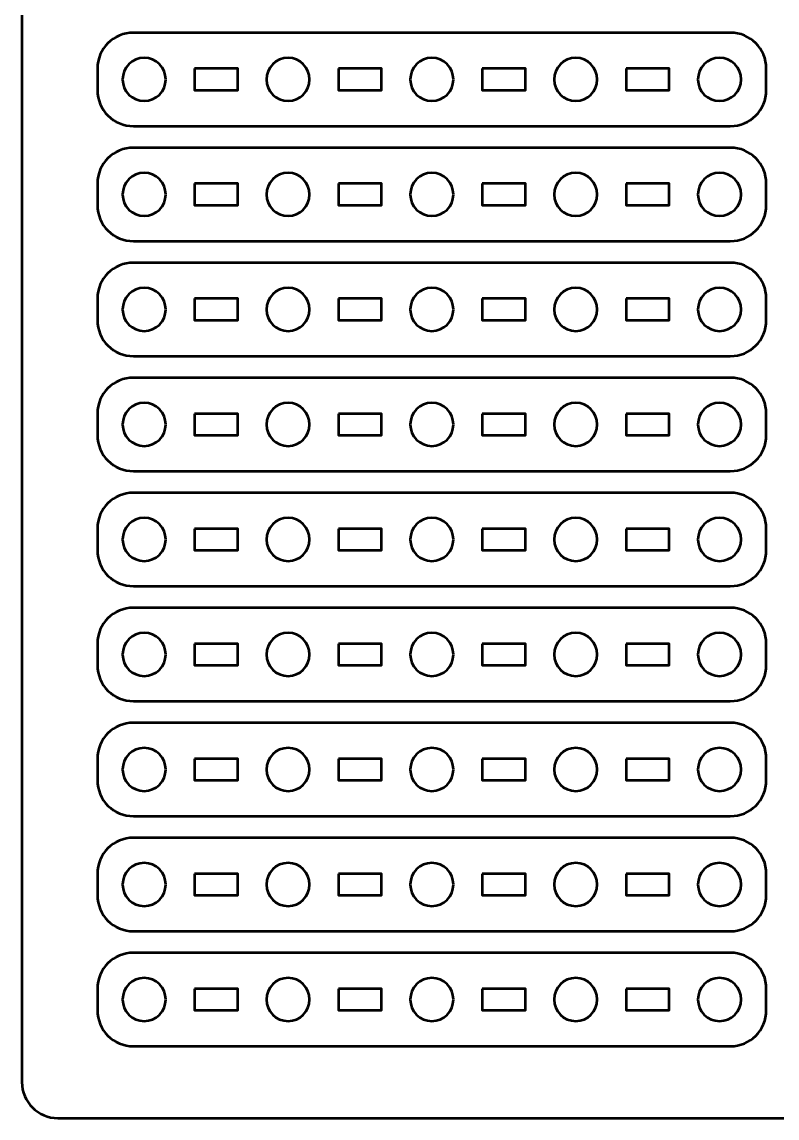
# Model space of a CAD drawing. Header units: centimetres. Extents: x -21 to 0, y -29.7 to 0.
# Drawn here: x -21 to -10.5, y -29.7 to -14.45 of the extents above; entities that cross this region are included whole.
import ezdxf

# ---------------------------------------------------------------- set-up
doc = ezdxf.new("R2010")
doc.units = ezdxf.units.CM
doc.header["$MEASUREMENT"] = 0
doc.layers.add('Layer 1', color=7, linetype='Continuous')

msp = doc.modelspace()

# ---------------------------------------------------------------- linework, layer by layer
at = {"layer": 'Layer 1', "color": 22, "lineweight": 53}
msp.add_open_spline([(-21.00003, -29.19996), (-21.00003, -29.19996), (-21.00003, -0.49992), (-21.00003, -0.49992), (-21.00003, -0.49992), (-21.00003, -0.22295), (-20.77694, 0.00004), (-20.49994, 0.00004), (-20.49994, 0.00004), (-20.49994, 0.00004), (-0.50008, 0.00004), (-0.50008, 0.00004), (-0.50008, 0.00004), (-0.22294, 0.00004), (0.00002, -0.22295), (0.00002, -0.49992), (0.00002, -0.49992), (0.00002, -0.49992), (0.00002, -29.19996), (0.00002, -29.19996), (0.00002, -29.19996), (0.00002, -29.47696), (-0.22294, -29.70005), (-0.50008, -29.70005), (-0.50008, -29.70005), (-0.50008, -29.70005), (-20.49994, -29.70005), (-20.49994, -29.70005), (-20.49994, -29.70005), (-20.77694, -29.70005), (-21.00003, -29.47696), (-21.00003, -29.19996)], degree=3, knots=[0, 0, 0, 0, 0.125, 0.125, 0.125, 0.125, 0.25, 0.25, 0.25, 0.25, 0.375, 0.375, 0.375, 0.375, 0.5, 0.5, 0.5, 0.5, 0.625, 0.625, 0.625, 0.625, 0.75, 0.75, 0.75, 0.75, 0.875, 0.875, 0.875, 0.875, 1, 1, 1, 1], dxfattribs=at)
at = {"layer": 'Layer 1', "color": 2, "lineweight": 53}
for points in [[(-19.44995, -14.59999), (-19.44995, -14.59999), (-11.15005, -14.59999), (-11.15005, -14.59999), (-11.15005, -14.59999), (-10.87305, -14.59999), (-10.64995, -14.82308), (-10.64995, -15.10008), (-10.64995, -15.10008), (-10.64995, -15.10008), (-10.64995, -15.40009), (-10.64995, -15.40009), (-10.64995, -15.40009), (-10.64995, -15.67705), (-10.87305, -15.90001), (-11.15005, -15.90001), (-11.15005, -15.90001), (-11.15005, -15.90001), (-19.44995, -15.90001), (-19.44995, -15.90001), (-19.44995, -15.90001), (-19.72695, -15.90001), (-19.95005, -15.67705), (-19.95005, -15.40009), (-19.95005, -15.40009), (-19.95005, -15.40009), (-19.95005, -15.10008), (-19.95005, -15.10008), (-19.95005, -15.10008), (-19.95005, -14.82308), (-19.72695, -14.59999), (-19.44995, -14.59999)], [(-19.44995, -16.19999), (-19.44995, -16.19999), (-11.15005, -16.19999), (-11.15005, -16.19999), (-11.15005, -16.19999), (-10.87305, -16.19999), (-10.64995, -16.42308), (-10.64995, -16.70008), (-10.64995, -16.70008), (-10.64995, -16.70008), (-10.64995, -17.00009), (-10.64995, -17.00009), (-10.64995, -17.00009), (-10.64995, -17.27705), (-10.87305, -17.50001), (-11.15005, -17.50001), (-11.15005, -17.50001), (-11.15005, -17.50001), (-19.44995, -17.50001), (-19.44995, -17.50001), (-19.44995, -17.50001), (-19.72695, -17.50001), (-19.95005, -17.27705), (-19.95005, -17.00009), (-19.95005, -17.00009), (-19.95005, -17.00009), (-19.95005, -16.70008), (-19.95005, -16.70008), (-19.95005, -16.70008), (-19.95005, -16.42308), (-19.72695, -16.19999), (-19.44995, -16.19999)], [(-19.44995, -17.79999), (-19.44995, -17.79999), (-11.15005, -17.79999), (-11.15005, -17.79999), (-11.15005, -17.79999), (-10.87305, -17.79999), (-10.64995, -18.02308), (-10.64995, -18.30008), (-10.64995, -18.30008), (-10.64995, -18.30008), (-10.64995, -18.60009), (-10.64995, -18.60009), (-10.64995, -18.60009), (-10.64995, -18.87705), (-10.87305, -19.10001), (-11.15005, -19.10001), (-11.15005, -19.10001), (-11.15005, -19.10001), (-19.44995, -19.10001), (-19.44995, -19.10001), (-19.44995, -19.10001), (-19.72695, -19.10001), (-19.95005, -18.87705), (-19.95005, -18.60009), (-19.95005, -18.60009), (-19.95005, -18.60009), (-19.95005, -18.30008), (-19.95005, -18.30008), (-19.95005, -18.30008), (-19.95005, -18.02308), (-19.72695, -17.79999), (-19.44995, -17.79999)], [(-19.44995, -19.39999), (-19.44995, -19.39999), (-11.15005, -19.39999), (-11.15005, -19.39999), (-11.15005, -19.39999), (-10.87305, -19.39999), (-10.64995, -19.62308), (-10.64995, -19.90008), (-10.64995, -19.90008), (-10.64995, -19.90008), (-10.64995, -20.20009), (-10.64995, -20.20009), (-10.64995, -20.20009), (-10.64995, -20.47705), (-10.87305, -20.70001), (-11.15005, -20.70001), (-11.15005, -20.70001), (-11.15005, -20.70001), (-19.44995, -20.70001), (-19.44995, -20.70001), (-19.44995, -20.70001), (-19.72695, -20.70001), (-19.95005, -20.47705), (-19.95005, -20.20009), (-19.95005, -20.20009), (-19.95005, -20.20009), (-19.95005, -19.90008), (-19.95005, -19.90008), (-19.95005, -19.90008), (-19.95005, -19.62308), (-19.72695, -19.39999), (-19.44995, -19.39999)], [(-19.44995, -20.99999), (-19.44995, -20.99999), (-11.15005, -20.99999), (-11.15005, -20.99999), (-11.15005, -20.99999), (-10.87305, -20.99999), (-10.64995, -21.22308), (-10.64995, -21.50008), (-10.64995, -21.50008), (-10.64995, -21.50008), (-10.64995, -21.80009), (-10.64995, -21.80009), (-10.64995, -21.80009), (-10.64995, -22.07705), (-10.87305, -22.30001), (-11.15005, -22.30001), (-11.15005, -22.30001), (-11.15005, -22.30001), (-19.44995, -22.30001), (-19.44995, -22.30001), (-19.44995, -22.30001), (-19.72695, -22.30001), (-19.95005, -22.07705), (-19.95005, -21.80009), (-19.95005, -21.80009), (-19.95005, -21.80009), (-19.95005, -21.50008), (-19.95005, -21.50008), (-19.95005, -21.50008), (-19.95005, -21.22308), (-19.72695, -20.99999), (-19.44995, -20.99999)], [(-19.44995, -22.59999), (-19.44995, -22.59999), (-11.15005, -22.59999), (-11.15005, -22.59999), (-11.15005, -22.59999), (-10.87305, -22.59999), (-10.64995, -22.82308), (-10.64995, -23.10008), (-10.64995, -23.10008), (-10.64995, -23.10008), (-10.64995, -23.40009), (-10.64995, -23.40009), (-10.64995, -23.40009), (-10.64995, -23.67705), (-10.87305, -23.90001), (-11.15005, -23.90001), (-11.15005, -23.90001), (-11.15005, -23.90001), (-19.44995, -23.90001), (-19.44995, -23.90001), (-19.44995, -23.90001), (-19.72695, -23.90001), (-19.95005, -23.67705), (-19.95005, -23.40009), (-19.95005, -23.40009), (-19.95005, -23.40009), (-19.95005, -23.10008), (-19.95005, -23.10008), (-19.95005, -23.10008), (-19.95005, -22.82308), (-19.72695, -22.59999), (-19.44995, -22.59999)], [(-19.44995, -24.19999), (-19.44995, -24.19999), (-11.15005, -24.19999), (-11.15005, -24.19999), (-11.15005, -24.19999), (-10.87305, -24.19999), (-10.64995, -24.42308), (-10.64995, -24.70008), (-10.64995, -24.70008), (-10.64995, -24.70008), (-10.64995, -25.00009), (-10.64995, -25.00009), (-10.64995, -25.00009), (-10.64995, -25.27705), (-10.87305, -25.50001), (-11.15005, -25.50001), (-11.15005, -25.50001), (-11.15005, -25.50001), (-19.44995, -25.50001), (-19.44995, -25.50001), (-19.44995, -25.50001), (-19.72695, -25.50001), (-19.95005, -25.27705), (-19.95005, -25.00009), (-19.95005, -25.00009), (-19.95005, -25.00009), (-19.95005, -24.70008), (-19.95005, -24.70008), (-19.95005, -24.70008), (-19.95005, -24.42308), (-19.72695, -24.19999), (-19.44995, -24.19999)], [(-19.44995, -25.79999), (-19.44995, -25.79999), (-11.15005, -25.79999), (-11.15005, -25.79999), (-11.15005, -25.79999), (-10.87305, -25.79999), (-10.64995, -26.02308), (-10.64995, -26.30008), (-10.64995, -26.30008), (-10.64995, -26.30008), (-10.64995, -26.60009), (-10.64995, -26.60009), (-10.64995, -26.60009), (-10.64995, -26.87705), (-10.87305, -27.10001), (-11.15005, -27.10001), (-11.15005, -27.10001), (-11.15005, -27.10001), (-19.44995, -27.10001), (-19.44995, -27.10001), (-19.44995, -27.10001), (-19.72695, -27.10001), (-19.95005, -26.87705), (-19.95005, -26.60009), (-19.95005, -26.60009), (-19.95005, -26.60009), (-19.95005, -26.30008), (-19.95005, -26.30008), (-19.95005, -26.30008), (-19.95005, -26.02308), (-19.72695, -25.79999), (-19.44995, -25.79999)], [(-19.44995, -27.39999), (-19.44995, -27.39999), (-11.15005, -27.39999), (-11.15005, -27.39999), (-11.15005, -27.39999), (-10.87305, -27.39999), (-10.64995, -27.62308), (-10.64995, -27.90008), (-10.64995, -27.90008), (-10.64995, -27.90008), (-10.64995, -28.20009), (-10.64995, -28.20009), (-10.64995, -28.20009), (-10.64995, -28.47705), (-10.87305, -28.70001), (-11.15005, -28.70001), (-11.15005, -28.70001), (-11.15005, -28.70001), (-19.44995, -28.70001), (-19.44995, -28.70001), (-19.44995, -28.70001), (-19.72695, -28.70001), (-19.95005, -28.47705), (-19.95005, -28.20009), (-19.95005, -28.20009), (-19.95005, -28.20009), (-19.95005, -27.90008), (-19.95005, -27.90008), (-19.95005, -27.90008), (-19.95005, -27.62308), (-19.72695, -27.39999), (-19.44995, -27.39999)]]:
    msp.add_open_spline(points, degree=3, knots=[0, 0, 0, 0, 0.125, 0.125, 0.125, 0.125, 0.25, 0.25, 0.25, 0.25, 0.375, 0.375, 0.375, 0.375, 0.5, 0.5, 0.5, 0.5, 0.625, 0.625, 0.625, 0.625, 0.75, 0.75, 0.75, 0.75, 0.875, 0.875, 0.875, 0.875, 1, 1, 1, 1], dxfattribs=at)
at = {"layer": 'Layer 1', "lineweight": 53}
for points in [[(-19.00002, -15.25001), (-19.00002, -15.41579), (-19.13425, -15.55002), (-19.30002, -15.55002), (-19.30002, -15.55002), (-19.46568, -15.55002), (-19.60002, -15.41579), (-19.60002, -15.25001), (-19.60002, -15.25001), (-19.60002, -15.08435), (-19.46568, -14.95001), (-19.30002, -14.95001), (-19.30002, -14.95001), (-19.13425, -14.95001), (-19.00002, -15.08435), (-19.00002, -15.25001)], [(-16.99994, -15.25001), (-16.99994, -15.41579), (-17.13432, -15.55002), (-17.29995, -15.55002), (-17.29995, -15.55002), (-17.46572, -15.55002), (-17.59995, -15.41579), (-17.59995, -15.25001), (-17.59995, -15.25001), (-17.59995, -15.08435), (-17.46572, -14.95001), (-17.29995, -14.95001), (-17.29995, -14.95001), (-17.13432, -14.95001), (-16.99994, -15.08435), (-16.99994, -15.25001)], [(-15.00002, -15.25001), (-15.00002, -15.41579), (-15.13436, -15.55002), (-15.30001, -15.55002), (-15.30001, -15.55002), (-15.46564, -15.55002), (-15.60002, -15.41579), (-15.60002, -15.25001), (-15.60002, -15.25001), (-15.60002, -15.08435), (-15.46564, -14.95001), (-15.30001, -14.95001), (-15.30001, -14.95001), (-15.13436, -14.95001), (-15.00002, -15.08435), (-15.00002, -15.25001)], [(-13.00005, -15.25001), (-13.00005, -15.41579), (-13.13429, -15.55002), (-13.30006, -15.55002), (-13.30006, -15.55002), (-13.46572, -15.55002), (-13.60006, -15.41579), (-13.60006, -15.25001), (-13.60006, -15.25001), (-13.60006, -15.08435), (-13.46572, -14.95001), (-13.30006, -14.95001), (-13.30006, -14.95001), (-13.13429, -14.95001), (-13.00005, -15.08435), (-13.00005, -15.25001)], [(-10.99998, -15.25001), (-10.99998, -15.41579), (-11.13435, -15.55002), (-11.29998, -15.55002), (-11.29998, -15.55002), (-11.46575, -15.55002), (-11.59998, -15.41579), (-11.59998, -15.25001), (-11.59998, -15.25001), (-11.59998, -15.08435), (-11.46575, -14.95001), (-11.29998, -14.95001), (-11.29998, -14.95001), (-11.13435, -14.95001), (-10.99998, -15.08435), (-10.99998, -15.25001)], [(-18.6, -15.10008), (-18.6, -15.10008), (-18, -15.10008), (-18, -15.10008), (-18, -15.10008), (-18, -15.10008), (-18, -15.40009), (-18, -15.40009), (-18, -15.40009), (-18, -15.40009), (-18.6, -15.40009), (-18.6, -15.40009), (-18.6, -15.40009), (-18.6, -15.40009), (-18.6, -15.10008), (-18.6, -15.10008)], [(-16.60004, -15.10008), (-16.60004, -15.10008), (-16.00003, -15.10008), (-16.00003, -15.10008), (-16.00003, -15.10008), (-16.00003, -15.10008), (-16.00003, -15.40009), (-16.00003, -15.40009), (-16.00003, -15.40009), (-16.00003, -15.40009), (-16.60004, -15.40009), (-16.60004, -15.40009), (-16.60004, -15.40009), (-16.60004, -15.40009), (-16.60004, -15.10008), (-16.60004, -15.10008)], [(-14.59997, -15.10008), (-14.59997, -15.10008), (-13.99997, -15.10008), (-13.99997, -15.10008), (-13.99997, -15.10008), (-13.99997, -15.10008), (-13.99997, -15.40009), (-13.99997, -15.40009), (-13.99997, -15.40009), (-13.99997, -15.40009), (-14.59997, -15.40009), (-14.59997, -15.40009), (-14.59997, -15.40009), (-14.59997, -15.40009), (-14.59997, -15.10008), (-14.59997, -15.10008)], [(-12.6, -15.10008), (-12.6, -15.10008), (-12, -15.10008), (-12, -15.10008), (-12, -15.10008), (-12, -15.10008), (-12, -15.40009), (-12, -15.40009), (-12, -15.40009), (-12, -15.40009), (-12.6, -15.40009), (-12.6, -15.40009), (-12.6, -15.40009), (-12.6, -15.40009), (-12.6, -15.10008), (-12.6, -15.10008)], [(-19.00002, -16.85001), (-19.00002, -17.01579), (-19.13425, -17.15002), (-19.30002, -17.15002), (-19.30002, -17.15002), (-19.46568, -17.15002), (-19.60002, -17.01579), (-19.60002, -16.85001), (-19.60002, -16.85001), (-19.60002, -16.68435), (-19.46568, -16.55001), (-19.30002, -16.55001), (-19.30002, -16.55001), (-19.13425, -16.55001), (-19.00002, -16.68435), (-19.00002, -16.85001)], [(-16.99994, -16.85001), (-16.99994, -17.01579), (-17.13432, -17.15002), (-17.29995, -17.15002), (-17.29995, -17.15002), (-17.46572, -17.15002), (-17.59995, -17.01579), (-17.59995, -16.85001), (-17.59995, -16.85001), (-17.59995, -16.68435), (-17.46572, -16.55001), (-17.29995, -16.55001), (-17.29995, -16.55001), (-17.13432, -16.55001), (-16.99994, -16.68435), (-16.99994, -16.85001)], [(-15.00002, -16.85001), (-15.00002, -17.01579), (-15.13436, -17.15002), (-15.30001, -17.15002), (-15.30001, -17.15002), (-15.46564, -17.15002), (-15.60002, -17.01579), (-15.60002, -16.85001), (-15.60002, -16.85001), (-15.60002, -16.68435), (-15.46564, -16.55001), (-15.30001, -16.55001), (-15.30001, -16.55001), (-15.13436, -16.55001), (-15.00002, -16.68435), (-15.00002, -16.85001)], [(-13.00005, -16.85001), (-13.00005, -17.01579), (-13.13429, -17.15002), (-13.30006, -17.15002), (-13.30006, -17.15002), (-13.46572, -17.15002), (-13.60006, -17.01579), (-13.60006, -16.85001), (-13.60006, -16.85001), (-13.60006, -16.68435), (-13.46572, -16.55001), (-13.30006, -16.55001), (-13.30006, -16.55001), (-13.13429, -16.55001), (-13.00005, -16.68435), (-13.00005, -16.85001)], [(-10.99998, -16.85001), (-10.99998, -17.01579), (-11.13435, -17.15002), (-11.29998, -17.15002), (-11.29998, -17.15002), (-11.46575, -17.15002), (-11.59998, -17.01579), (-11.59998, -16.85001), (-11.59998, -16.85001), (-11.59998, -16.68435), (-11.46575, -16.55001), (-11.29998, -16.55001), (-11.29998, -16.55001), (-11.13435, -16.55001), (-10.99998, -16.68435), (-10.99998, -16.85001)], [(-18.6, -16.70008), (-18.6, -16.70008), (-18, -16.70008), (-18, -16.70008), (-18, -16.70008), (-18, -16.70008), (-18, -17.00009), (-18, -17.00009), (-18, -17.00009), (-18, -17.00009), (-18.6, -17.00009), (-18.6, -17.00009), (-18.6, -17.00009), (-18.6, -17.00009), (-18.6, -16.70008), (-18.6, -16.70008)], [(-16.60004, -16.70008), (-16.60004, -16.70008), (-16.00003, -16.70008), (-16.00003, -16.70008), (-16.00003, -16.70008), (-16.00003, -16.70008), (-16.00003, -17.00009), (-16.00003, -17.00009), (-16.00003, -17.00009), (-16.00003, -17.00009), (-16.60004, -17.00009), (-16.60004, -17.00009), (-16.60004, -17.00009), (-16.60004, -17.00009), (-16.60004, -16.70008), (-16.60004, -16.70008)], [(-14.59997, -16.70008), (-14.59997, -16.70008), (-13.99997, -16.70008), (-13.99997, -16.70008), (-13.99997, -16.70008), (-13.99997, -16.70008), (-13.99997, -17.00009), (-13.99997, -17.00009), (-13.99997, -17.00009), (-13.99997, -17.00009), (-14.59997, -17.00009), (-14.59997, -17.00009), (-14.59997, -17.00009), (-14.59997, -17.00009), (-14.59997, -16.70008), (-14.59997, -16.70008)], [(-12.6, -16.70008), (-12.6, -16.70008), (-12, -16.70008), (-12, -16.70008), (-12, -16.70008), (-12, -16.70008), (-12, -17.00009), (-12, -17.00009), (-12, -17.00009), (-12, -17.00009), (-12.6, -17.00009), (-12.6, -17.00009), (-12.6, -17.00009), (-12.6, -17.00009), (-12.6, -16.70008), (-12.6, -16.70008)], [(-19.00002, -18.45001), (-19.00002, -18.61579), (-19.13425, -18.75002), (-19.30002, -18.75002), (-19.30002, -18.75002), (-19.46568, -18.75002), (-19.60002, -18.61579), (-19.60002, -18.45001), (-19.60002, -18.45001), (-19.60002, -18.28435), (-19.46568, -18.15001), (-19.30002, -18.15001), (-19.30002, -18.15001), (-19.13425, -18.15001), (-19.00002, -18.28435), (-19.00002, -18.45001)], [(-16.99994, -18.45001), (-16.99994, -18.61579), (-17.13432, -18.75002), (-17.29995, -18.75002), (-17.29995, -18.75002), (-17.46572, -18.75002), (-17.59995, -18.61579), (-17.59995, -18.45001), (-17.59995, -18.45001), (-17.59995, -18.28435), (-17.46572, -18.15001), (-17.29995, -18.15001), (-17.29995, -18.15001), (-17.13432, -18.15001), (-16.99994, -18.28435), (-16.99994, -18.45001)], [(-15.00002, -18.45001), (-15.00002, -18.61579), (-15.13436, -18.75002), (-15.30001, -18.75002), (-15.30001, -18.75002), (-15.46564, -18.75002), (-15.60002, -18.61579), (-15.60002, -18.45001), (-15.60002, -18.45001), (-15.60002, -18.28435), (-15.46564, -18.15001), (-15.30001, -18.15001), (-15.30001, -18.15001), (-15.13436, -18.15001), (-15.00002, -18.28435), (-15.00002, -18.45001)], [(-13.00005, -18.45001), (-13.00005, -18.61579), (-13.13429, -18.75002), (-13.30006, -18.75002), (-13.30006, -18.75002), (-13.46572, -18.75002), (-13.60006, -18.61579), (-13.60006, -18.45001), (-13.60006, -18.45001), (-13.60006, -18.28435), (-13.46572, -18.15001), (-13.30006, -18.15001), (-13.30006, -18.15001), (-13.13429, -18.15001), (-13.00005, -18.28435), (-13.00005, -18.45001)], [(-10.99998, -18.45001), (-10.99998, -18.61579), (-11.13435, -18.75002), (-11.29998, -18.75002), (-11.29998, -18.75002), (-11.46575, -18.75002), (-11.59998, -18.61579), (-11.59998, -18.45001), (-11.59998, -18.45001), (-11.59998, -18.28435), (-11.46575, -18.15001), (-11.29998, -18.15001), (-11.29998, -18.15001), (-11.13435, -18.15001), (-10.99998, -18.28435), (-10.99998, -18.45001)], [(-18.6, -18.30008), (-18.6, -18.30008), (-18, -18.30008), (-18, -18.30008), (-18, -18.30008), (-18, -18.30008), (-18, -18.60009), (-18, -18.60009), (-18, -18.60009), (-18, -18.60009), (-18.6, -18.60009), (-18.6, -18.60009), (-18.6, -18.60009), (-18.6, -18.60009), (-18.6, -18.30008), (-18.6, -18.30008)], [(-16.60004, -18.30008), (-16.60004, -18.30008), (-16.00003, -18.30008), (-16.00003, -18.30008), (-16.00003, -18.30008), (-16.00003, -18.30008), (-16.00003, -18.60009), (-16.00003, -18.60009), (-16.00003, -18.60009), (-16.00003, -18.60009), (-16.60004, -18.60009), (-16.60004, -18.60009), (-16.60004, -18.60009), (-16.60004, -18.60009), (-16.60004, -18.30008), (-16.60004, -18.30008)], [(-14.59997, -18.30008), (-14.59997, -18.30008), (-13.99997, -18.30008), (-13.99997, -18.30008), (-13.99997, -18.30008), (-13.99997, -18.30008), (-13.99997, -18.60009), (-13.99997, -18.60009), (-13.99997, -18.60009), (-13.99997, -18.60009), (-14.59997, -18.60009), (-14.59997, -18.60009), (-14.59997, -18.60009), (-14.59997, -18.60009), (-14.59997, -18.30008), (-14.59997, -18.30008)], [(-12.6, -18.30008), (-12.6, -18.30008), (-12, -18.30008), (-12, -18.30008), (-12, -18.30008), (-12, -18.30008), (-12, -18.60009), (-12, -18.60009), (-12, -18.60009), (-12, -18.60009), (-12.6, -18.60009), (-12.6, -18.60009), (-12.6, -18.60009), (-12.6, -18.60009), (-12.6, -18.30008), (-12.6, -18.30008)], [(-19.00002, -20.05001), (-19.00002, -20.21579), (-19.13425, -20.35002), (-19.30002, -20.35002), (-19.30002, -20.35002), (-19.46568, -20.35002), (-19.60002, -20.21579), (-19.60002, -20.05001), (-19.60002, -20.05001), (-19.60002, -19.88435), (-19.46568, -19.75001), (-19.30002, -19.75001), (-19.30002, -19.75001), (-19.13425, -19.75001), (-19.00002, -19.88435), (-19.00002, -20.05001)], [(-16.99994, -20.05001), (-16.99994, -20.21579), (-17.13432, -20.35002), (-17.29995, -20.35002), (-17.29995, -20.35002), (-17.46572, -20.35002), (-17.59995, -20.21579), (-17.59995, -20.05001), (-17.59995, -20.05001), (-17.59995, -19.88435), (-17.46572, -19.75001), (-17.29995, -19.75001), (-17.29995, -19.75001), (-17.13432, -19.75001), (-16.99994, -19.88435), (-16.99994, -20.05001)], [(-15.00002, -20.05001), (-15.00002, -20.21579), (-15.13436, -20.35002), (-15.30001, -20.35002), (-15.30001, -20.35002), (-15.46564, -20.35002), (-15.60002, -20.21579), (-15.60002, -20.05001), (-15.60002, -20.05001), (-15.60002, -19.88435), (-15.46564, -19.75001), (-15.30001, -19.75001), (-15.30001, -19.75001), (-15.13436, -19.75001), (-15.00002, -19.88435), (-15.00002, -20.05001)], [(-13.00005, -20.05001), (-13.00005, -20.21579), (-13.13429, -20.35002), (-13.30006, -20.35002), (-13.30006, -20.35002), (-13.46572, -20.35002), (-13.60006, -20.21579), (-13.60006, -20.05001), (-13.60006, -20.05001), (-13.60006, -19.88435), (-13.46572, -19.75001), (-13.30006, -19.75001), (-13.30006, -19.75001), (-13.13429, -19.75001), (-13.00005, -19.88435), (-13.00005, -20.05001)], [(-10.99998, -20.05001), (-10.99998, -20.21579), (-11.13435, -20.35002), (-11.29998, -20.35002), (-11.29998, -20.35002), (-11.46575, -20.35002), (-11.59998, -20.21579), (-11.59998, -20.05001), (-11.59998, -20.05001), (-11.59998, -19.88435), (-11.46575, -19.75001), (-11.29998, -19.75001), (-11.29998, -19.75001), (-11.13435, -19.75001), (-10.99998, -19.88435), (-10.99998, -20.05001)], [(-18.6, -19.90008), (-18.6, -19.90008), (-18, -19.90008), (-18, -19.90008), (-18, -19.90008), (-18, -19.90008), (-18, -20.20009), (-18, -20.20009), (-18, -20.20009), (-18, -20.20009), (-18.6, -20.20009), (-18.6, -20.20009), (-18.6, -20.20009), (-18.6, -20.20009), (-18.6, -19.90008), (-18.6, -19.90008)], [(-16.60004, -19.90008), (-16.60004, -19.90008), (-16.00003, -19.90008), (-16.00003, -19.90008), (-16.00003, -19.90008), (-16.00003, -19.90008), (-16.00003, -20.20009), (-16.00003, -20.20009), (-16.00003, -20.20009), (-16.00003, -20.20009), (-16.60004, -20.20009), (-16.60004, -20.20009), (-16.60004, -20.20009), (-16.60004, -20.20009), (-16.60004, -19.90008), (-16.60004, -19.90008)], [(-14.59997, -19.90008), (-14.59997, -19.90008), (-13.99997, -19.90008), (-13.99997, -19.90008), (-13.99997, -19.90008), (-13.99997, -19.90008), (-13.99997, -20.20009), (-13.99997, -20.20009), (-13.99997, -20.20009), (-13.99997, -20.20009), (-14.59997, -20.20009), (-14.59997, -20.20009), (-14.59997, -20.20009), (-14.59997, -20.20009), (-14.59997, -19.90008), (-14.59997, -19.90008)], [(-12.6, -19.90008), (-12.6, -19.90008), (-12, -19.90008), (-12, -19.90008), (-12, -19.90008), (-12, -19.90008), (-12, -20.20009), (-12, -20.20009), (-12, -20.20009), (-12, -20.20009), (-12.6, -20.20009), (-12.6, -20.20009), (-12.6, -20.20009), (-12.6, -20.20009), (-12.6, -19.90008), (-12.6, -19.90008)], [(-19.00002, -21.65001), (-19.00002, -21.81579), (-19.13425, -21.95002), (-19.30002, -21.95002), (-19.30002, -21.95002), (-19.46568, -21.95002), (-19.60002, -21.81579), (-19.60002, -21.65001), (-19.60002, -21.65001), (-19.60002, -21.48435), (-19.46568, -21.35001), (-19.30002, -21.35001), (-19.30002, -21.35001), (-19.13425, -21.35001), (-19.00002, -21.48435), (-19.00002, -21.65001)], [(-16.99994, -21.65001), (-16.99994, -21.81579), (-17.13432, -21.95002), (-17.29995, -21.95002), (-17.29995, -21.95002), (-17.46572, -21.95002), (-17.59995, -21.81579), (-17.59995, -21.65001), (-17.59995, -21.65001), (-17.59995, -21.48435), (-17.46572, -21.35001), (-17.29995, -21.35001), (-17.29995, -21.35001), (-17.13432, -21.35001), (-16.99994, -21.48435), (-16.99994, -21.65001)], [(-15.00002, -21.65001), (-15.00002, -21.81579), (-15.13436, -21.95002), (-15.30001, -21.95002), (-15.30001, -21.95002), (-15.46564, -21.95002), (-15.60002, -21.81579), (-15.60002, -21.65001), (-15.60002, -21.65001), (-15.60002, -21.48435), (-15.46564, -21.35001), (-15.30001, -21.35001), (-15.30001, -21.35001), (-15.13436, -21.35001), (-15.00002, -21.48435), (-15.00002, -21.65001)], [(-13.00005, -21.65001), (-13.00005, -21.81579), (-13.13429, -21.95002), (-13.30006, -21.95002), (-13.30006, -21.95002), (-13.46572, -21.95002), (-13.60006, -21.81579), (-13.60006, -21.65001), (-13.60006, -21.65001), (-13.60006, -21.48435), (-13.46572, -21.35001), (-13.30006, -21.35001), (-13.30006, -21.35001), (-13.13429, -21.35001), (-13.00005, -21.48435), (-13.00005, -21.65001)], [(-10.99998, -21.65001), (-10.99998, -21.81579), (-11.13435, -21.95002), (-11.29998, -21.95002), (-11.29998, -21.95002), (-11.46575, -21.95002), (-11.59998, -21.81579), (-11.59998, -21.65001), (-11.59998, -21.65001), (-11.59998, -21.48435), (-11.46575, -21.35001), (-11.29998, -21.35001), (-11.29998, -21.35001), (-11.13435, -21.35001), (-10.99998, -21.48435), (-10.99998, -21.65001)], [(-18.6, -21.50008), (-18.6, -21.50008), (-18, -21.50008), (-18, -21.50008), (-18, -21.50008), (-18, -21.50008), (-18, -21.80009), (-18, -21.80009), (-18, -21.80009), (-18, -21.80009), (-18.6, -21.80009), (-18.6, -21.80009), (-18.6, -21.80009), (-18.6, -21.80009), (-18.6, -21.50008), (-18.6, -21.50008)], [(-16.60004, -21.50008), (-16.60004, -21.50008), (-16.00003, -21.50008), (-16.00003, -21.50008), (-16.00003, -21.50008), (-16.00003, -21.50008), (-16.00003, -21.80009), (-16.00003, -21.80009), (-16.00003, -21.80009), (-16.00003, -21.80009), (-16.60004, -21.80009), (-16.60004, -21.80009), (-16.60004, -21.80009), (-16.60004, -21.80009), (-16.60004, -21.50008), (-16.60004, -21.50008)], [(-14.59997, -21.50008), (-14.59997, -21.50008), (-13.99997, -21.50008), (-13.99997, -21.50008), (-13.99997, -21.50008), (-13.99997, -21.50008), (-13.99997, -21.80009), (-13.99997, -21.80009), (-13.99997, -21.80009), (-13.99997, -21.80009), (-14.59997, -21.80009), (-14.59997, -21.80009), (-14.59997, -21.80009), (-14.59997, -21.80009), (-14.59997, -21.50008), (-14.59997, -21.50008)], [(-12.6, -21.50008), (-12.6, -21.50008), (-12, -21.50008), (-12, -21.50008), (-12, -21.50008), (-12, -21.50008), (-12, -21.80009), (-12, -21.80009), (-12, -21.80009), (-12, -21.80009), (-12.6, -21.80009), (-12.6, -21.80009), (-12.6, -21.80009), (-12.6, -21.80009), (-12.6, -21.50008), (-12.6, -21.50008)], [(-19.00002, -23.25001), (-19.00002, -23.41579), (-19.13425, -23.55002), (-19.30002, -23.55002), (-19.30002, -23.55002), (-19.46568, -23.55002), (-19.60002, -23.41579), (-19.60002, -23.25001), (-19.60002, -23.25001), (-19.60002, -23.08435), (-19.46568, -22.95001), (-19.30002, -22.95001), (-19.30002, -22.95001), (-19.13425, -22.95001), (-19.00002, -23.08435), (-19.00002, -23.25001)], [(-16.99994, -23.25001), (-16.99994, -23.41579), (-17.13432, -23.55002), (-17.29995, -23.55002), (-17.29995, -23.55002), (-17.46572, -23.55002), (-17.59995, -23.41579), (-17.59995, -23.25001), (-17.59995, -23.25001), (-17.59995, -23.08435), (-17.46572, -22.95001), (-17.29995, -22.95001), (-17.29995, -22.95001), (-17.13432, -22.95001), (-16.99994, -23.08435), (-16.99994, -23.25001)], [(-15.00002, -23.25001), (-15.00002, -23.41579), (-15.13436, -23.55002), (-15.30001, -23.55002), (-15.30001, -23.55002), (-15.46564, -23.55002), (-15.60002, -23.41579), (-15.60002, -23.25001), (-15.60002, -23.25001), (-15.60002, -23.08435), (-15.46564, -22.95001), (-15.30001, -22.95001), (-15.30001, -22.95001), (-15.13436, -22.95001), (-15.00002, -23.08435), (-15.00002, -23.25001)], [(-13.00005, -23.25001), (-13.00005, -23.41579), (-13.13429, -23.55002), (-13.30006, -23.55002), (-13.30006, -23.55002), (-13.46572, -23.55002), (-13.60006, -23.41579), (-13.60006, -23.25001), (-13.60006, -23.25001), (-13.60006, -23.08435), (-13.46572, -22.95001), (-13.30006, -22.95001), (-13.30006, -22.95001), (-13.13429, -22.95001), (-13.00005, -23.08435), (-13.00005, -23.25001)], [(-10.99998, -23.25001), (-10.99998, -23.41579), (-11.13435, -23.55002), (-11.29998, -23.55002), (-11.29998, -23.55002), (-11.46575, -23.55002), (-11.59998, -23.41579), (-11.59998, -23.25001), (-11.59998, -23.25001), (-11.59998, -23.08435), (-11.46575, -22.95001), (-11.29998, -22.95001), (-11.29998, -22.95001), (-11.13435, -22.95001), (-10.99998, -23.08435), (-10.99998, -23.25001)], [(-18.6, -23.10008), (-18.6, -23.10008), (-18, -23.10008), (-18, -23.10008), (-18, -23.10008), (-18, -23.10008), (-18, -23.40009), (-18, -23.40009), (-18, -23.40009), (-18, -23.40009), (-18.6, -23.40009), (-18.6, -23.40009), (-18.6, -23.40009), (-18.6, -23.40009), (-18.6, -23.10008), (-18.6, -23.10008)], [(-16.60004, -23.10008), (-16.60004, -23.10008), (-16.00003, -23.10008), (-16.00003, -23.10008), (-16.00003, -23.10008), (-16.00003, -23.10008), (-16.00003, -23.40009), (-16.00003, -23.40009), (-16.00003, -23.40009), (-16.00003, -23.40009), (-16.60004, -23.40009), (-16.60004, -23.40009), (-16.60004, -23.40009), (-16.60004, -23.40009), (-16.60004, -23.10008), (-16.60004, -23.10008)], [(-14.59997, -23.10008), (-14.59997, -23.10008), (-13.99997, -23.10008), (-13.99997, -23.10008), (-13.99997, -23.10008), (-13.99997, -23.10008), (-13.99997, -23.40009), (-13.99997, -23.40009), (-13.99997, -23.40009), (-13.99997, -23.40009), (-14.59997, -23.40009), (-14.59997, -23.40009), (-14.59997, -23.40009), (-14.59997, -23.40009), (-14.59997, -23.10008), (-14.59997, -23.10008)], [(-12.6, -23.10008), (-12.6, -23.10008), (-12, -23.10008), (-12, -23.10008), (-12, -23.10008), (-12, -23.10008), (-12, -23.40009), (-12, -23.40009), (-12, -23.40009), (-12, -23.40009), (-12.6, -23.40009), (-12.6, -23.40009), (-12.6, -23.40009), (-12.6, -23.40009), (-12.6, -23.10008), (-12.6, -23.10008)], [(-19.00002, -24.85001), (-19.00002, -25.01579), (-19.13425, -25.15002), (-19.30002, -25.15002), (-19.30002, -25.15002), (-19.46568, -25.15002), (-19.60002, -25.01579), (-19.60002, -24.85001), (-19.60002, -24.85001), (-19.60002, -24.68435), (-19.46568, -24.55001), (-19.30002, -24.55001), (-19.30002, -24.55001), (-19.13425, -24.55001), (-19.00002, -24.68435), (-19.00002, -24.85001)], [(-16.99994, -24.85001), (-16.99994, -25.01579), (-17.13432, -25.15002), (-17.29995, -25.15002), (-17.29995, -25.15002), (-17.46572, -25.15002), (-17.59995, -25.01579), (-17.59995, -24.85001), (-17.59995, -24.85001), (-17.59995, -24.68435), (-17.46572, -24.55001), (-17.29995, -24.55001), (-17.29995, -24.55001), (-17.13432, -24.55001), (-16.99994, -24.68435), (-16.99994, -24.85001)], [(-15.00002, -24.85001), (-15.00002, -25.01579), (-15.13436, -25.15002), (-15.30001, -25.15002), (-15.30001, -25.15002), (-15.46564, -25.15002), (-15.60002, -25.01579), (-15.60002, -24.85001), (-15.60002, -24.85001), (-15.60002, -24.68435), (-15.46564, -24.55001), (-15.30001, -24.55001), (-15.30001, -24.55001), (-15.13436, -24.55001), (-15.00002, -24.68435), (-15.00002, -24.85001)], [(-13.00005, -24.85001), (-13.00005, -25.01579), (-13.13429, -25.15002), (-13.30006, -25.15002), (-13.30006, -25.15002), (-13.46572, -25.15002), (-13.60006, -25.01579), (-13.60006, -24.85001), (-13.60006, -24.85001), (-13.60006, -24.68435), (-13.46572, -24.55001), (-13.30006, -24.55001), (-13.30006, -24.55001), (-13.13429, -24.55001), (-13.00005, -24.68435), (-13.00005, -24.85001)], [(-10.99998, -24.85001), (-10.99998, -25.01579), (-11.13435, -25.15002), (-11.29998, -25.15002), (-11.29998, -25.15002), (-11.46575, -25.15002), (-11.59998, -25.01579), (-11.59998, -24.85001), (-11.59998, -24.85001), (-11.59998, -24.68435), (-11.46575, -24.55001), (-11.29998, -24.55001), (-11.29998, -24.55001), (-11.13435, -24.55001), (-10.99998, -24.68435), (-10.99998, -24.85001)], [(-18.6, -24.70008), (-18.6, -24.70008), (-18, -24.70008), (-18, -24.70008), (-18, -24.70008), (-18, -24.70008), (-18, -25.00009), (-18, -25.00009), (-18, -25.00009), (-18, -25.00009), (-18.6, -25.00009), (-18.6, -25.00009), (-18.6, -25.00009), (-18.6, -25.00009), (-18.6, -24.70008), (-18.6, -24.70008)], [(-16.60004, -24.70008), (-16.60004, -24.70008), (-16.00003, -24.70008), (-16.00003, -24.70008), (-16.00003, -24.70008), (-16.00003, -24.70008), (-16.00003, -25.00009), (-16.00003, -25.00009), (-16.00003, -25.00009), (-16.00003, -25.00009), (-16.60004, -25.00009), (-16.60004, -25.00009), (-16.60004, -25.00009), (-16.60004, -25.00009), (-16.60004, -24.70008), (-16.60004, -24.70008)], [(-14.59997, -24.70008), (-14.59997, -24.70008), (-13.99997, -24.70008), (-13.99997, -24.70008), (-13.99997, -24.70008), (-13.99997, -24.70008), (-13.99997, -25.00009), (-13.99997, -25.00009), (-13.99997, -25.00009), (-13.99997, -25.00009), (-14.59997, -25.00009), (-14.59997, -25.00009), (-14.59997, -25.00009), (-14.59997, -25.00009), (-14.59997, -24.70008), (-14.59997, -24.70008)], [(-12.6, -24.70008), (-12.6, -24.70008), (-12, -24.70008), (-12, -24.70008), (-12, -24.70008), (-12, -24.70008), (-12, -25.00009), (-12, -25.00009), (-12, -25.00009), (-12, -25.00009), (-12.6, -25.00009), (-12.6, -25.00009), (-12.6, -25.00009), (-12.6, -25.00009), (-12.6, -24.70008), (-12.6, -24.70008)], [(-19.00002, -26.45001), (-19.00002, -26.61579), (-19.13425, -26.75002), (-19.30002, -26.75002), (-19.30002, -26.75002), (-19.46568, -26.75002), (-19.60002, -26.61579), (-19.60002, -26.45001), (-19.60002, -26.45001), (-19.60002, -26.28435), (-19.46568, -26.15001), (-19.30002, -26.15001), (-19.30002, -26.15001), (-19.13425, -26.15001), (-19.00002, -26.28435), (-19.00002, -26.45001)], [(-16.99994, -26.45001), (-16.99994, -26.61579), (-17.13432, -26.75002), (-17.29995, -26.75002), (-17.29995, -26.75002), (-17.46572, -26.75002), (-17.59995, -26.61579), (-17.59995, -26.45001), (-17.59995, -26.45001), (-17.59995, -26.28435), (-17.46572, -26.15001), (-17.29995, -26.15001), (-17.29995, -26.15001), (-17.13432, -26.15001), (-16.99994, -26.28435), (-16.99994, -26.45001)], [(-15.00002, -26.45001), (-15.00002, -26.61579), (-15.13436, -26.75002), (-15.30001, -26.75002), (-15.30001, -26.75002), (-15.46564, -26.75002), (-15.60002, -26.61579), (-15.60002, -26.45001), (-15.60002, -26.45001), (-15.60002, -26.28435), (-15.46564, -26.15001), (-15.30001, -26.15001), (-15.30001, -26.15001), (-15.13436, -26.15001), (-15.00002, -26.28435), (-15.00002, -26.45001)], [(-13.00005, -26.45001), (-13.00005, -26.61579), (-13.13429, -26.75002), (-13.30006, -26.75002), (-13.30006, -26.75002), (-13.46572, -26.75002), (-13.60006, -26.61579), (-13.60006, -26.45001), (-13.60006, -26.45001), (-13.60006, -26.28435), (-13.46572, -26.15001), (-13.30006, -26.15001), (-13.30006, -26.15001), (-13.13429, -26.15001), (-13.00005, -26.28435), (-13.00005, -26.45001)], [(-10.99998, -26.45001), (-10.99998, -26.61579), (-11.13435, -26.75002), (-11.29998, -26.75002), (-11.29998, -26.75002), (-11.46575, -26.75002), (-11.59998, -26.61579), (-11.59998, -26.45001), (-11.59998, -26.45001), (-11.59998, -26.28435), (-11.46575, -26.15001), (-11.29998, -26.15001), (-11.29998, -26.15001), (-11.13435, -26.15001), (-10.99998, -26.28435), (-10.99998, -26.45001)], [(-18.6, -26.30008), (-18.6, -26.30008), (-18, -26.30008), (-18, -26.30008), (-18, -26.30008), (-18, -26.30008), (-18, -26.60009), (-18, -26.60009), (-18, -26.60009), (-18, -26.60009), (-18.6, -26.60009), (-18.6, -26.60009), (-18.6, -26.60009), (-18.6, -26.60009), (-18.6, -26.30008), (-18.6, -26.30008)], [(-16.60004, -26.30008), (-16.60004, -26.30008), (-16.00003, -26.30008), (-16.00003, -26.30008), (-16.00003, -26.30008), (-16.00003, -26.30008), (-16.00003, -26.60009), (-16.00003, -26.60009), (-16.00003, -26.60009), (-16.00003, -26.60009), (-16.60004, -26.60009), (-16.60004, -26.60009), (-16.60004, -26.60009), (-16.60004, -26.60009), (-16.60004, -26.30008), (-16.60004, -26.30008)], [(-14.59997, -26.30008), (-14.59997, -26.30008), (-13.99997, -26.30008), (-13.99997, -26.30008), (-13.99997, -26.30008), (-13.99997, -26.30008), (-13.99997, -26.60009), (-13.99997, -26.60009), (-13.99997, -26.60009), (-13.99997, -26.60009), (-14.59997, -26.60009), (-14.59997, -26.60009), (-14.59997, -26.60009), (-14.59997, -26.60009), (-14.59997, -26.30008), (-14.59997, -26.30008)], [(-12.6, -26.30008), (-12.6, -26.30008), (-12, -26.30008), (-12, -26.30008), (-12, -26.30008), (-12, -26.30008), (-12, -26.60009), (-12, -26.60009), (-12, -26.60009), (-12, -26.60009), (-12.6, -26.60009), (-12.6, -26.60009), (-12.6, -26.60009), (-12.6, -26.60009), (-12.6, -26.30008), (-12.6, -26.30008)], [(-19.00002, -28.05001), (-19.00002, -28.21579), (-19.13425, -28.35002), (-19.30002, -28.35002), (-19.30002, -28.35002), (-19.46568, -28.35002), (-19.60002, -28.21579), (-19.60002, -28.05001), (-19.60002, -28.05001), (-19.60002, -27.88435), (-19.46568, -27.75001), (-19.30002, -27.75001), (-19.30002, -27.75001), (-19.13425, -27.75001), (-19.00002, -27.88435), (-19.00002, -28.05001)], [(-16.99994, -28.05001), (-16.99994, -28.21579), (-17.13432, -28.35002), (-17.29995, -28.35002), (-17.29995, -28.35002), (-17.46572, -28.35002), (-17.59995, -28.21579), (-17.59995, -28.05001), (-17.59995, -28.05001), (-17.59995, -27.88435), (-17.46572, -27.75001), (-17.29995, -27.75001), (-17.29995, -27.75001), (-17.13432, -27.75001), (-16.99994, -27.88435), (-16.99994, -28.05001)], [(-15.00002, -28.05001), (-15.00002, -28.21579), (-15.13436, -28.35002), (-15.30001, -28.35002), (-15.30001, -28.35002), (-15.46564, -28.35002), (-15.60002, -28.21579), (-15.60002, -28.05001), (-15.60002, -28.05001), (-15.60002, -27.88435), (-15.46564, -27.75001), (-15.30001, -27.75001), (-15.30001, -27.75001), (-15.13436, -27.75001), (-15.00002, -27.88435), (-15.00002, -28.05001)], [(-13.00005, -28.05001), (-13.00005, -28.21579), (-13.13429, -28.35002), (-13.30006, -28.35002), (-13.30006, -28.35002), (-13.46572, -28.35002), (-13.60006, -28.21579), (-13.60006, -28.05001), (-13.60006, -28.05001), (-13.60006, -27.88435), (-13.46572, -27.75001), (-13.30006, -27.75001), (-13.30006, -27.75001), (-13.13429, -27.75001), (-13.00005, -27.88435), (-13.00005, -28.05001)], [(-10.99998, -28.05001), (-10.99998, -28.21579), (-11.13435, -28.35002), (-11.29998, -28.35002), (-11.29998, -28.35002), (-11.46575, -28.35002), (-11.59998, -28.21579), (-11.59998, -28.05001), (-11.59998, -28.05001), (-11.59998, -27.88435), (-11.46575, -27.75001), (-11.29998, -27.75001), (-11.29998, -27.75001), (-11.13435, -27.75001), (-10.99998, -27.88435), (-10.99998, -28.05001)], [(-18.6, -27.90008), (-18.6, -27.90008), (-18, -27.90008), (-18, -27.90008), (-18, -27.90008), (-18, -27.90008), (-18, -28.20009), (-18, -28.20009), (-18, -28.20009), (-18, -28.20009), (-18.6, -28.20009), (-18.6, -28.20009), (-18.6, -28.20009), (-18.6, -28.20009), (-18.6, -27.90008), (-18.6, -27.90008)], [(-16.60004, -27.90008), (-16.60004, -27.90008), (-16.00003, -27.90008), (-16.00003, -27.90008), (-16.00003, -27.90008), (-16.00003, -27.90008), (-16.00003, -28.20009), (-16.00003, -28.20009), (-16.00003, -28.20009), (-16.00003, -28.20009), (-16.60004, -28.20009), (-16.60004, -28.20009), (-16.60004, -28.20009), (-16.60004, -28.20009), (-16.60004, -27.90008), (-16.60004, -27.90008)], [(-14.59997, -27.90008), (-14.59997, -27.90008), (-13.99997, -27.90008), (-13.99997, -27.90008), (-13.99997, -27.90008), (-13.99997, -27.90008), (-13.99997, -28.20009), (-13.99997, -28.20009), (-13.99997, -28.20009), (-13.99997, -28.20009), (-14.59997, -28.20009), (-14.59997, -28.20009), (-14.59997, -28.20009), (-14.59997, -28.20009), (-14.59997, -27.90008), (-14.59997, -27.90008)], [(-12.6, -27.90008), (-12.6, -27.90008), (-12, -27.90008), (-12, -27.90008), (-12, -27.90008), (-12, -27.90008), (-12, -28.20009), (-12, -28.20009), (-12, -28.20009), (-12, -28.20009), (-12.6, -28.20009), (-12.6, -28.20009), (-12.6, -28.20009), (-12.6, -28.20009), (-12.6, -27.90008), (-12.6, -27.90008)]]:
    msp.add_open_spline(points, degree=3, knots=[0, 0, 0, 0, 0.25, 0.25, 0.25, 0.25, 0.5, 0.5, 0.5, 0.5, 0.75, 0.75, 0.75, 0.75, 1, 1, 1, 1], dxfattribs=at)

doc.saveas('drawing.dxf')
